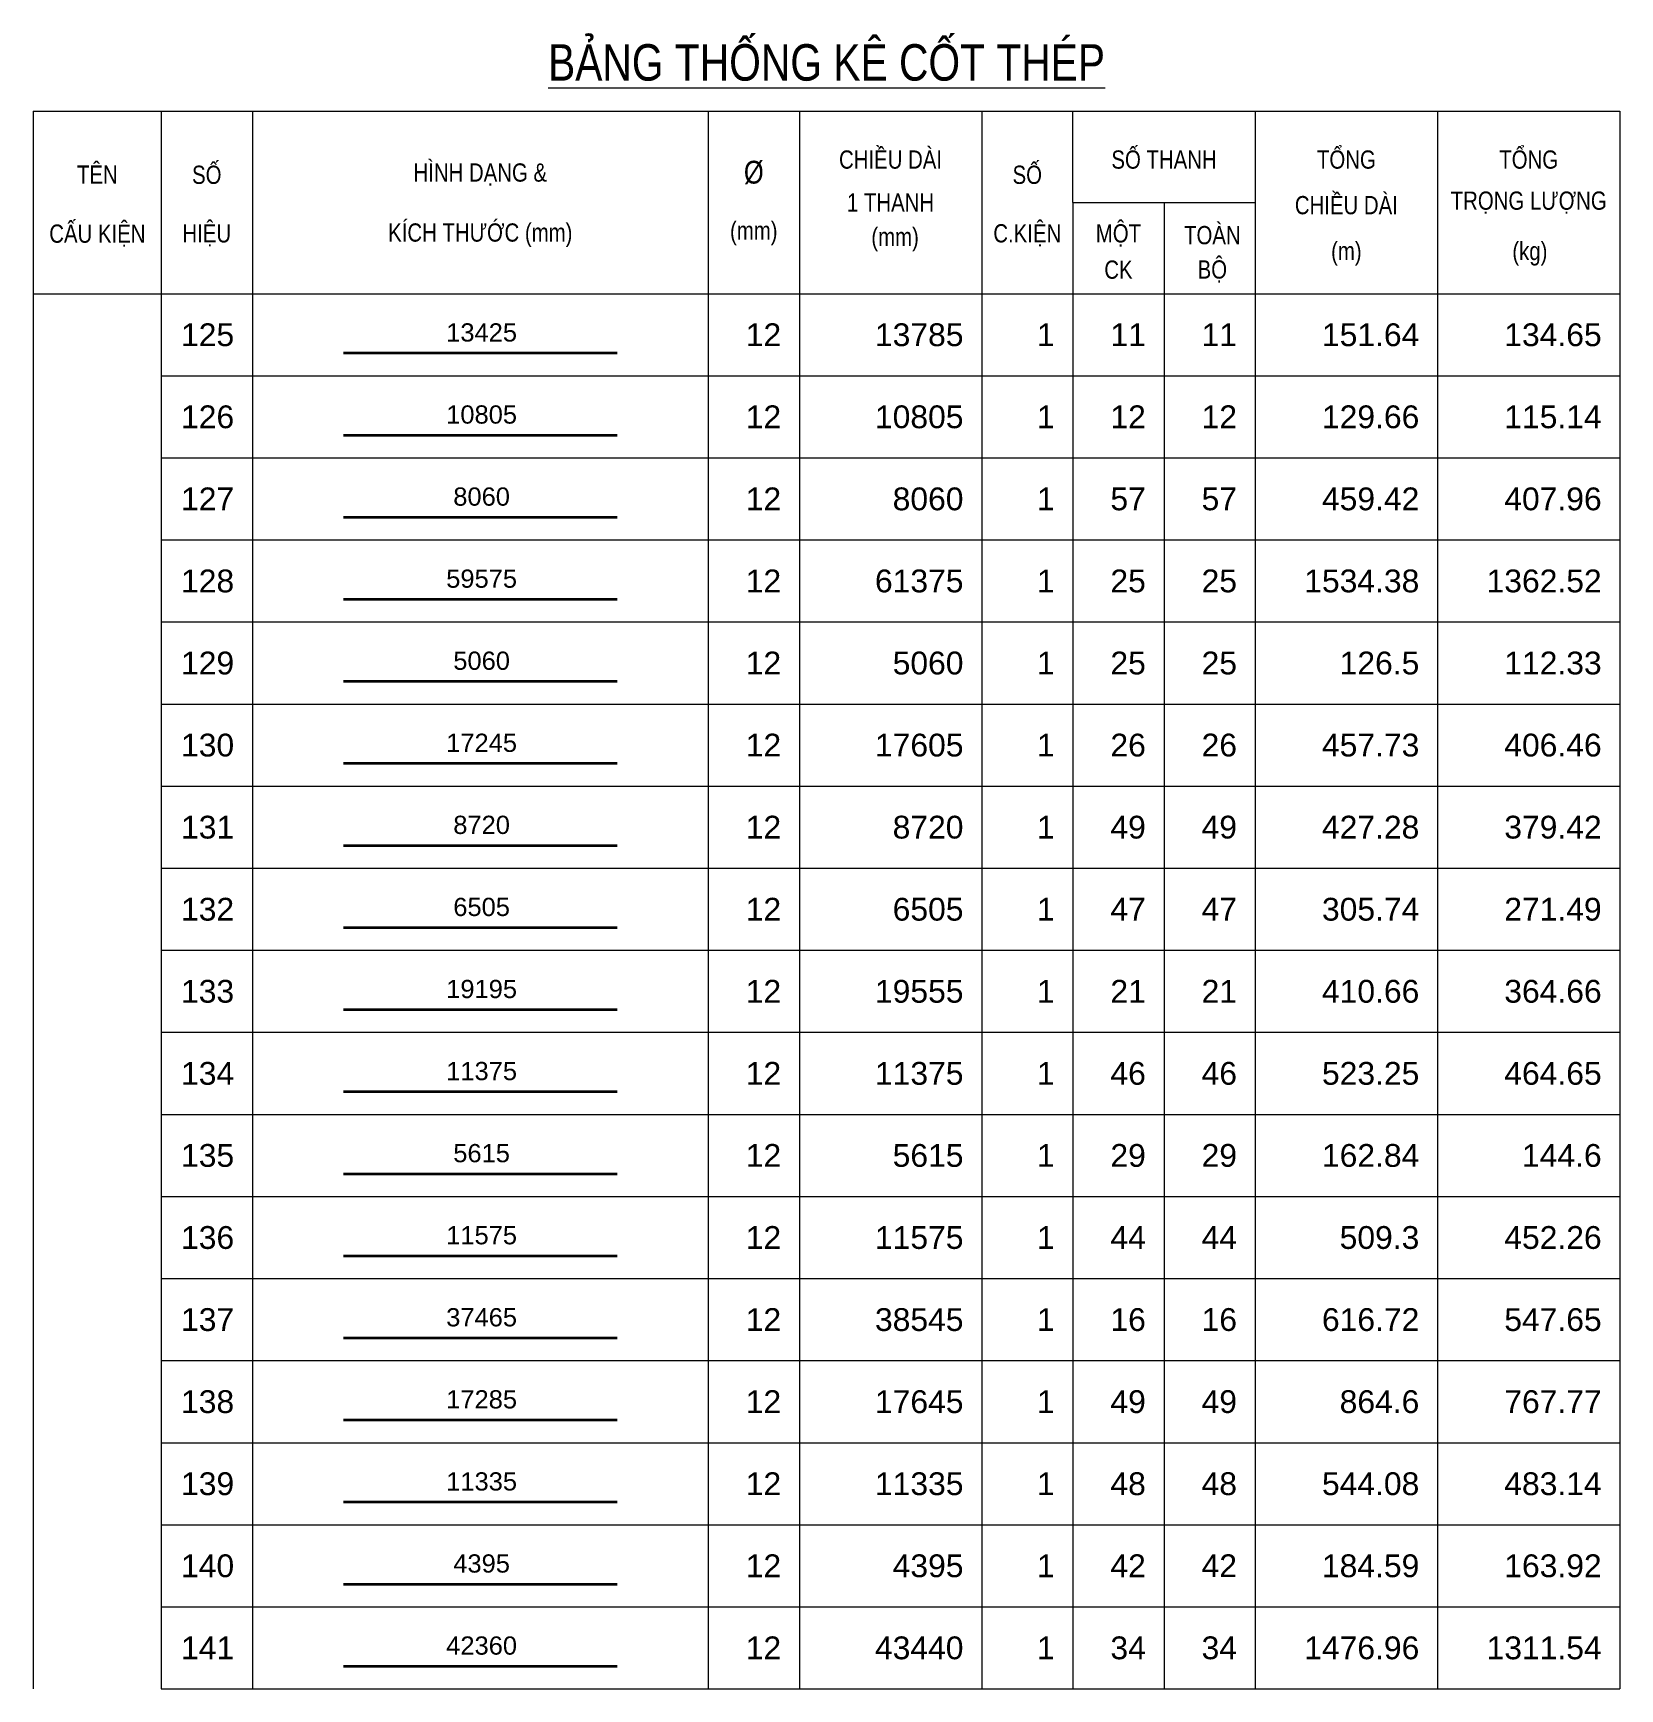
# Model space of a CAD drawing. Header units: millimetres. Extents: x 30086 to 1125792, y -12781 to 95911.
# Drawn here: x 1095159 to 1125792, y 63953 to 95911 of the extents above; entities that cross this region are included whole.
import ezdxf
from ezdxf.enums import TextEntityAlignment as Align

# ---------------------------------------------------------------- set-up
doc = ezdxf.new("R2010")
doc.units = ezdxf.units.MM
doc.header["$MEASUREMENT"] = 0
for name, color, linetype, lineweight in [('NDC_FRAME', 7, 'Continuous', 20), ('NDC_S_REBAR', 4, 'Continuous', 35), ('NDC_S_VN TEXT', 7, 'Continuous', 20), ('NDC_Table', 3, 'Continuous', 20)]:
    doc.layers.add(name, color=color, linetype=linetype, lineweight=lineweight)
doc.styles.add('ARIAL', font='arial.ttf', dxfattribs={"width": 0.8})

# ---------------------------------------------------------------- blocks, each defined once
blk = doc.blocks.new('Tieude')
at = {"layer": 'NDC_Table'}
for p, q in [((0, 2000), (0, 0)), ((0, 2000), (17405, 2000)), ((1405, 2000), (1405, 0)), ((2405, 2000), (2405, 0)), ((7405, 2000), (7405, 0)), ((8405, 2000), (8405, 0)), ((10405, 2000), (10405, 0)), ((11405, 1000), (11405, 2000)), ((13405, 2000), (13405, 0)), ((15405, 2000), (15405, 0)), ((17405, 2000), (17405, 0)), ((11405, 1000), (13405, 1000)), ((11405, 1000), (11405, 0)), ((12405, 1000), (12405, 0)), ((0, 0), (17405, 0))]:
    blk.add_line(p, q, dxfattribs=at)
at = {"layer": 'NDC_S_VN TEXT', "style": 'ARIAL', "width": 0.8}
for s, height, p in [('%%UBẢNG THỐNG KÊ CỐT THÉP', 400, (8703, 2594)), ('TÊN', 200, (705, 1333)), ('SỐ', 200, (1905, 1333)), ('HÌNH DẠNG &', 200, (4905, 1333)), ('%%C', 250, (7905, 1333)), ('CHIỀU DÀI', 200, (9405, 1500)), ('SỐ', 200, (10905, 1333)), ('SỐ THANH', 200, (12405, 1500)), ('TỔNG', 200, (14405, 1500)), ('TỔNG', 200, (16405, 1500)), ('1 THANH', 200, (9405, 1000)), ('CHIỀU DÀI', 200, (14405, 1000)), ('TRỌNG LƯỢNG', 200, (16405, 1000)), ('CẤU KIỆN', 200, (705, 667)), ('HIỆU', 200, (1905, 667)), ('KÍCH THƯỚC (mm)', 200, (4905, 667)), ('(mm)', 200, (7905, 667)), ('(mm)', 200, (9455, 599)), ('C.KIỆN', 200, (10905, 667)), ('MỘT', 200, (11905, 667)), ('TOÀN', 200, (12935, 667)), ('(m)', 200, (14405, 443)), ('(kg)', 200, (16418, 443)), ('CK', 200, (11905, 264)), ('BỘ', 200, (12935, 271))]:
    blk.add_text(s, height=height, dxfattribs=at).set_placement(p, align=Align.MIDDLE)
blk = doc.blocks.new('dang01')
at = {"layer": 'NDC_S_REBAR'}
blk.add_line((3405, -650), (6405, -650), dxfattribs=at)
at = {"layer": 'NDC_Table'}
for p, q in [((0, 0), (0, -900)), ((1405, 0), (1405, -900)), ((2405, 0), (2405, -900)), ((7405, 0), (7405, -900)), ((8405, 0), (8405, -900)), ((10405, 0), (10405, -900)), ((11405, 0), (11405, -900)), ((12405, 0), (12405, -900)), ((13405, 0), (13405, -900)), ((15405, 0), (15405, -900)), ((17405, 0), (17405, -900)), ((1405, -900), (17405, -900))]:
    blk.add_line(p, q, dxfattribs=at)
at = {"layer": 'NDC_S_VN TEXT', "style": 'ARIAL'}
for p in [(2205, -450), (8205, -450), (10205, -450), (11205, -450), (12205, -450), (13205, -450), (15205, -450), (17205, -450)]:
    blk.add_attdef('D03', text='', height=250, dxfattribs=at).set_placement(p, align=Align.MIDDLE_RIGHT)
blk.add_attdef('00000000', text='', height=200, dxfattribs=at).set_placement((4920, -425), align=Align.MIDDLE_CENTER)

msp = doc.modelspace()

# ---------------------------------------------------------------- block references
at = {"layer": 'NDC_FRAME', "xscale": 1.76, "yscale": 1.76, "zscale": 1.76}
msp.add_blockref('Tieude', (1095159, 90881.4), dxfattribs=at)
at = {"layer": 'NDC_FRAME', "ltscale": 200}
ref = msp.add_blockref('dang01', (1095159, 90881.4), dxfattribs=dict(at, xscale=1.759999999999996, yscale=1.759999999999996, zscale=1.759999999999996))
ref.add_attrib('D03', '125', dxfattribs={"layer": 'NDC_S_VN TEXT', "height": 440, "style": 'ARIAL'}).set_placement((1099040.3, 90089.4), align=Align.MIDDLE_RIGHT)
ref.add_attrib('00000000', '13425', dxfattribs={"layer": 'NDC_S_VN TEXT', "height": 352, "style": 'ARIAL'}).set_placement((1103817.5, 90133.9), align=Align.MIDDLE_CENTER)
ref.add_attrib('D03', '12', dxfattribs={"layer": 'NDC_S_VN TEXT', "height": 440, "style": 'ARIAL'}).set_placement((1109600.3, 90089.4), align=Align.MIDDLE_RIGHT)
ref.add_attrib('D03', '13785', dxfattribs={"layer": 'NDC_S_VN TEXT', "height": 440, "style": 'ARIAL'}).set_placement((1113120.3, 90089.4), align=Align.MIDDLE_RIGHT)
ref.add_attrib('D03', '1', dxfattribs={"layer": 'NDC_S_VN TEXT', "height": 440, "style": 'ARIAL'}).set_placement((1114880.3, 90089.4), align=Align.MIDDLE_RIGHT)
ref.add_attrib('D03', '11', dxfattribs={"layer": 'NDC_S_VN TEXT', "height": 440, "style": 'ARIAL'}).set_placement((1116640.3, 90089.4), align=Align.MIDDLE_RIGHT)
ref.add_attrib('D03', '11', dxfattribs={"layer": 'NDC_S_VN TEXT', "height": 440, "style": 'ARIAL'}).set_placement((1118400.3, 90090), align=Align.MIDDLE_RIGHT)
ref.add_attrib('D03', '151.64', dxfattribs={"layer": 'NDC_S_VN TEXT', "height": 440, "style": 'ARIAL'}).set_placement((1121920.3, 90089.4), align=Align.MIDDLE_RIGHT)
ref.add_attrib('D03', '134.65', dxfattribs={"layer": 'NDC_S_VN TEXT', "height": 440, "style": 'ARIAL'}).set_placement((1125440.3, 90089.4), align=Align.MIDDLE_RIGHT)
ref = msp.add_blockref('dang01', (1095159, 89297.4), dxfattribs=dict(at, xscale=1.759999999999996, yscale=1.759999999999996, zscale=1.759999999999996))
ref.add_attrib('D03', '126', dxfattribs={"layer": 'NDC_S_VN TEXT', "height": 440, "style": 'ARIAL'}).set_placement((1099040.3, 88505.4), align=Align.MIDDLE_RIGHT)
ref.add_attrib('00000000', '10805', dxfattribs={"layer": 'NDC_S_VN TEXT', "height": 352, "style": 'ARIAL'}).set_placement((1103817.5, 88549.9), align=Align.MIDDLE_CENTER)
ref.add_attrib('D03', '12', dxfattribs={"layer": 'NDC_S_VN TEXT', "height": 440, "style": 'ARIAL'}).set_placement((1109600.3, 88505.4), align=Align.MIDDLE_RIGHT)
ref.add_attrib('D03', '10805', dxfattribs={"layer": 'NDC_S_VN TEXT', "height": 440, "style": 'ARIAL'}).set_placement((1113120.3, 88505.4), align=Align.MIDDLE_RIGHT)
ref.add_attrib('D03', '1', dxfattribs={"layer": 'NDC_S_VN TEXT', "height": 440, "style": 'ARIAL'}).set_placement((1114880.3, 88505.4), align=Align.MIDDLE_RIGHT)
ref.add_attrib('D03', '12', dxfattribs={"layer": 'NDC_S_VN TEXT', "height": 440, "style": 'ARIAL'}).set_placement((1116640.3, 88505.4), align=Align.MIDDLE_RIGHT)
ref.add_attrib('D03', '12', dxfattribs={"layer": 'NDC_S_VN TEXT', "height": 440, "style": 'ARIAL'}).set_placement((1118400.3, 88506), align=Align.MIDDLE_RIGHT)
ref.add_attrib('D03', '129.66', dxfattribs={"layer": 'NDC_S_VN TEXT', "height": 440, "style": 'ARIAL'}).set_placement((1121920.3, 88505.4), align=Align.MIDDLE_RIGHT)
ref.add_attrib('D03', '115.14', dxfattribs={"layer": 'NDC_S_VN TEXT', "height": 440, "style": 'ARIAL'}).set_placement((1125440.3, 88505.4), align=Align.MIDDLE_RIGHT)
ref = msp.add_blockref('dang01', (1095159, 87713.4), dxfattribs=dict(at, xscale=1.759999999999996, yscale=1.759999999999996, zscale=1.759999999999996))
ref.add_attrib('D03', '127', dxfattribs={"layer": 'NDC_S_VN TEXT', "height": 440, "style": 'ARIAL'}).set_placement((1099040.3, 86921.4), align=Align.MIDDLE_RIGHT)
ref.add_attrib('00000000', '8060', dxfattribs={"layer": 'NDC_S_VN TEXT', "height": 352, "style": 'ARIAL'}).set_placement((1103817.5, 86965.9), align=Align.MIDDLE_CENTER)
ref.add_attrib('D03', '12', dxfattribs={"layer": 'NDC_S_VN TEXT', "height": 440, "style": 'ARIAL'}).set_placement((1109600.3, 86921.4), align=Align.MIDDLE_RIGHT)
ref.add_attrib('D03', '8060', dxfattribs={"layer": 'NDC_S_VN TEXT', "height": 440, "style": 'ARIAL'}).set_placement((1113120.3, 86921.4), align=Align.MIDDLE_RIGHT)
ref.add_attrib('D03', '1', dxfattribs={"layer": 'NDC_S_VN TEXT', "height": 440, "style": 'ARIAL'}).set_placement((1114880.3, 86921.4), align=Align.MIDDLE_RIGHT)
ref.add_attrib('D03', '57', dxfattribs={"layer": 'NDC_S_VN TEXT', "height": 440, "style": 'ARIAL'}).set_placement((1116640.3, 86921.4), align=Align.MIDDLE_RIGHT)
ref.add_attrib('D03', '57', dxfattribs={"layer": 'NDC_S_VN TEXT', "height": 440, "style": 'ARIAL'}).set_placement((1118400.3, 86922), align=Align.MIDDLE_RIGHT)
ref.add_attrib('D03', '459.42', dxfattribs={"layer": 'NDC_S_VN TEXT', "height": 440, "style": 'ARIAL'}).set_placement((1121920.3, 86921.4), align=Align.MIDDLE_RIGHT)
ref.add_attrib('D03', '407.96', dxfattribs={"layer": 'NDC_S_VN TEXT', "height": 440, "style": 'ARIAL'}).set_placement((1125440.3, 86921.4), align=Align.MIDDLE_RIGHT)
ref = msp.add_blockref('dang01', (1095159, 86129.4), dxfattribs=dict(at, xscale=1.759999999999996, yscale=1.759999999999996, zscale=1.759999999999996))
ref.add_attrib('D03', '128', dxfattribs={"layer": 'NDC_S_VN TEXT', "height": 440, "style": 'ARIAL'}).set_placement((1099040.3, 85337.4), align=Align.MIDDLE_RIGHT)
ref.add_attrib('00000000', '59575', dxfattribs={"layer": 'NDC_S_VN TEXT', "height": 352, "style": 'ARIAL'}).set_placement((1103817.5, 85381.9), align=Align.MIDDLE_CENTER)
ref.add_attrib('D03', '12', dxfattribs={"layer": 'NDC_S_VN TEXT', "height": 440, "style": 'ARIAL'}).set_placement((1109600.3, 85337.4), align=Align.MIDDLE_RIGHT)
ref.add_attrib('D03', '61375', dxfattribs={"layer": 'NDC_S_VN TEXT', "height": 440, "style": 'ARIAL'}).set_placement((1113120.3, 85337.4), align=Align.MIDDLE_RIGHT)
ref.add_attrib('D03', '1', dxfattribs={"layer": 'NDC_S_VN TEXT', "height": 440, "style": 'ARIAL'}).set_placement((1114880.3, 85337.4), align=Align.MIDDLE_RIGHT)
ref.add_attrib('D03', '25', dxfattribs={"layer": 'NDC_S_VN TEXT', "height": 440, "style": 'ARIAL'}).set_placement((1116640.3, 85337.4), align=Align.MIDDLE_RIGHT)
ref.add_attrib('D03', '25', dxfattribs={"layer": 'NDC_S_VN TEXT', "height": 440, "style": 'ARIAL'}).set_placement((1118400.3, 85338), align=Align.MIDDLE_RIGHT)
ref.add_attrib('D03', '1534.38', dxfattribs={"layer": 'NDC_S_VN TEXT', "height": 440, "style": 'ARIAL'}).set_placement((1121920.3, 85337.4), align=Align.MIDDLE_RIGHT)
ref.add_attrib('D03', '1362.52', dxfattribs={"layer": 'NDC_S_VN TEXT', "height": 440, "style": 'ARIAL'}).set_placement((1125440.3, 85337.4), align=Align.MIDDLE_RIGHT)
ref = msp.add_blockref('dang01', (1095159, 84545.4), dxfattribs=dict(at, xscale=1.759999999999996, yscale=1.759999999999996, zscale=1.759999999999996))
ref.add_attrib('D03', '129', dxfattribs={"layer": 'NDC_S_VN TEXT', "height": 440, "style": 'ARIAL'}).set_placement((1099040.3, 83753.4), align=Align.MIDDLE_RIGHT)
ref.add_attrib('00000000', '5060', dxfattribs={"layer": 'NDC_S_VN TEXT', "height": 352, "style": 'ARIAL'}).set_placement((1103817.5, 83797.9), align=Align.MIDDLE_CENTER)
ref.add_attrib('D03', '12', dxfattribs={"layer": 'NDC_S_VN TEXT', "height": 440, "style": 'ARIAL'}).set_placement((1109600.3, 83753.4), align=Align.MIDDLE_RIGHT)
ref.add_attrib('D03', '5060', dxfattribs={"layer": 'NDC_S_VN TEXT', "height": 440, "style": 'ARIAL'}).set_placement((1113120.3, 83753.4), align=Align.MIDDLE_RIGHT)
ref.add_attrib('D03', '1', dxfattribs={"layer": 'NDC_S_VN TEXT', "height": 440, "style": 'ARIAL'}).set_placement((1114880.3, 83753.4), align=Align.MIDDLE_RIGHT)
ref.add_attrib('D03', '25', dxfattribs={"layer": 'NDC_S_VN TEXT', "height": 440, "style": 'ARIAL'}).set_placement((1116640.3, 83753.4), align=Align.MIDDLE_RIGHT)
ref.add_attrib('D03', '25', dxfattribs={"layer": 'NDC_S_VN TEXT', "height": 440, "style": 'ARIAL'}).set_placement((1118400.3, 83754), align=Align.MIDDLE_RIGHT)
ref.add_attrib('D03', '126.5', dxfattribs={"layer": 'NDC_S_VN TEXT', "height": 440, "style": 'ARIAL'}).set_placement((1121920.3, 83753.4), align=Align.MIDDLE_RIGHT)
ref.add_attrib('D03', '112.33', dxfattribs={"layer": 'NDC_S_VN TEXT', "height": 440, "style": 'ARIAL'}).set_placement((1125440.3, 83753.4), align=Align.MIDDLE_RIGHT)
ref = msp.add_blockref('dang01', (1095159, 82961.4), dxfattribs=dict(at, xscale=1.759999999999996, yscale=1.759999999999996, zscale=1.759999999999996))
ref.add_attrib('D03', '130', dxfattribs={"layer": 'NDC_S_VN TEXT', "height": 440, "style": 'ARIAL'}).set_placement((1099040.3, 82169.4), align=Align.MIDDLE_RIGHT)
ref.add_attrib('00000000', '17245', dxfattribs={"layer": 'NDC_S_VN TEXT', "height": 352, "style": 'ARIAL'}).set_placement((1103817.5, 82213.9), align=Align.MIDDLE_CENTER)
ref.add_attrib('D03', '12', dxfattribs={"layer": 'NDC_S_VN TEXT', "height": 440, "style": 'ARIAL'}).set_placement((1109600.3, 82169.4), align=Align.MIDDLE_RIGHT)
ref.add_attrib('D03', '17605', dxfattribs={"layer": 'NDC_S_VN TEXT', "height": 440, "style": 'ARIAL'}).set_placement((1113120.3, 82169.4), align=Align.MIDDLE_RIGHT)
ref.add_attrib('D03', '1', dxfattribs={"layer": 'NDC_S_VN TEXT', "height": 440, "style": 'ARIAL'}).set_placement((1114880.3, 82169.4), align=Align.MIDDLE_RIGHT)
ref.add_attrib('D03', '26', dxfattribs={"layer": 'NDC_S_VN TEXT', "height": 440, "style": 'ARIAL'}).set_placement((1116640.3, 82169.4), align=Align.MIDDLE_RIGHT)
ref.add_attrib('D03', '26', dxfattribs={"layer": 'NDC_S_VN TEXT', "height": 440, "style": 'ARIAL'}).set_placement((1118400.3, 82170), align=Align.MIDDLE_RIGHT)
ref.add_attrib('D03', '457.73', dxfattribs={"layer": 'NDC_S_VN TEXT', "height": 440, "style": 'ARIAL'}).set_placement((1121920.3, 82169.4), align=Align.MIDDLE_RIGHT)
ref.add_attrib('D03', '406.46', dxfattribs={"layer": 'NDC_S_VN TEXT', "height": 440, "style": 'ARIAL'}).set_placement((1125440.3, 82169.4), align=Align.MIDDLE_RIGHT)
ref = msp.add_blockref('dang01', (1095159, 81377.4), dxfattribs=dict(at, xscale=1.759999999999996, yscale=1.759999999999996, zscale=1.759999999999996))
ref.add_attrib('D03', '131', dxfattribs={"layer": 'NDC_S_VN TEXT', "height": 440, "style": 'ARIAL'}).set_placement((1099040.3, 80585.4), align=Align.MIDDLE_RIGHT)
ref.add_attrib('00000000', '8720', dxfattribs={"layer": 'NDC_S_VN TEXT', "height": 352, "style": 'ARIAL'}).set_placement((1103817.5, 80629.9), align=Align.MIDDLE_CENTER)
ref.add_attrib('D03', '12', dxfattribs={"layer": 'NDC_S_VN TEXT', "height": 440, "style": 'ARIAL'}).set_placement((1109600.3, 80585.4), align=Align.MIDDLE_RIGHT)
ref.add_attrib('D03', '8720', dxfattribs={"layer": 'NDC_S_VN TEXT', "height": 440, "style": 'ARIAL'}).set_placement((1113120.3, 80585.4), align=Align.MIDDLE_RIGHT)
ref.add_attrib('D03', '1', dxfattribs={"layer": 'NDC_S_VN TEXT', "height": 440, "style": 'ARIAL'}).set_placement((1114880.3, 80585.4), align=Align.MIDDLE_RIGHT)
ref.add_attrib('D03', '49', dxfattribs={"layer": 'NDC_S_VN TEXT', "height": 440, "style": 'ARIAL'}).set_placement((1116640.3, 80585.4), align=Align.MIDDLE_RIGHT)
ref.add_attrib('D03', '49', dxfattribs={"layer": 'NDC_S_VN TEXT', "height": 440, "style": 'ARIAL'}).set_placement((1118400.3, 80586), align=Align.MIDDLE_RIGHT)
ref.add_attrib('D03', '427.28', dxfattribs={"layer": 'NDC_S_VN TEXT', "height": 440, "style": 'ARIAL'}).set_placement((1121920.3, 80585.4), align=Align.MIDDLE_RIGHT)
ref.add_attrib('D03', '379.42', dxfattribs={"layer": 'NDC_S_VN TEXT', "height": 440, "style": 'ARIAL'}).set_placement((1125440.3, 80585.4), align=Align.MIDDLE_RIGHT)
ref = msp.add_blockref('dang01', (1095159, 79793.4), dxfattribs=dict(at, xscale=1.759999999999996, yscale=1.759999999999996, zscale=1.759999999999996))
ref.add_attrib('D03', '132', dxfattribs={"layer": 'NDC_S_VN TEXT', "height": 440, "style": 'ARIAL'}).set_placement((1099040.3, 79001.4), align=Align.MIDDLE_RIGHT)
ref.add_attrib('00000000', '6505', dxfattribs={"layer": 'NDC_S_VN TEXT', "height": 352, "style": 'ARIAL'}).set_placement((1103817.5, 79045.9), align=Align.MIDDLE_CENTER)
ref.add_attrib('D03', '12', dxfattribs={"layer": 'NDC_S_VN TEXT', "height": 440, "style": 'ARIAL'}).set_placement((1109600.3, 79001.4), align=Align.MIDDLE_RIGHT)
ref.add_attrib('D03', '6505', dxfattribs={"layer": 'NDC_S_VN TEXT', "height": 440, "style": 'ARIAL'}).set_placement((1113120.3, 79001.4), align=Align.MIDDLE_RIGHT)
ref.add_attrib('D03', '1', dxfattribs={"layer": 'NDC_S_VN TEXT', "height": 440, "style": 'ARIAL'}).set_placement((1114880.3, 79001.4), align=Align.MIDDLE_RIGHT)
ref.add_attrib('D03', '47', dxfattribs={"layer": 'NDC_S_VN TEXT', "height": 440, "style": 'ARIAL'}).set_placement((1116640.3, 79001.4), align=Align.MIDDLE_RIGHT)
ref.add_attrib('D03', '47', dxfattribs={"layer": 'NDC_S_VN TEXT', "height": 440, "style": 'ARIAL'}).set_placement((1118400.3, 79002), align=Align.MIDDLE_RIGHT)
ref.add_attrib('D03', '305.74', dxfattribs={"layer": 'NDC_S_VN TEXT', "height": 440, "style": 'ARIAL'}).set_placement((1121920.3, 79001.4), align=Align.MIDDLE_RIGHT)
ref.add_attrib('D03', '271.49', dxfattribs={"layer": 'NDC_S_VN TEXT', "height": 440, "style": 'ARIAL'}).set_placement((1125440.3, 79001.4), align=Align.MIDDLE_RIGHT)
ref = msp.add_blockref('dang01', (1095159, 78209.4), dxfattribs=dict(at, xscale=1.759999999999996, yscale=1.759999999999996, zscale=1.759999999999996))
ref.add_attrib('D03', '133', dxfattribs={"layer": 'NDC_S_VN TEXT', "height": 440, "style": 'ARIAL'}).set_placement((1099040.3, 77417.4), align=Align.MIDDLE_RIGHT)
ref.add_attrib('00000000', '19195', dxfattribs={"layer": 'NDC_S_VN TEXT', "height": 352, "style": 'ARIAL'}).set_placement((1103817.5, 77461.9), align=Align.MIDDLE_CENTER)
ref.add_attrib('D03', '12', dxfattribs={"layer": 'NDC_S_VN TEXT', "height": 440, "style": 'ARIAL'}).set_placement((1109600.3, 77417.4), align=Align.MIDDLE_RIGHT)
ref.add_attrib('D03', '19555', dxfattribs={"layer": 'NDC_S_VN TEXT', "height": 440, "style": 'ARIAL'}).set_placement((1113120.3, 77417.4), align=Align.MIDDLE_RIGHT)
ref.add_attrib('D03', '1', dxfattribs={"layer": 'NDC_S_VN TEXT', "height": 440, "style": 'ARIAL'}).set_placement((1114880.3, 77417.4), align=Align.MIDDLE_RIGHT)
ref.add_attrib('D03', '21', dxfattribs={"layer": 'NDC_S_VN TEXT', "height": 440, "style": 'ARIAL'}).set_placement((1116640.3, 77417.4), align=Align.MIDDLE_RIGHT)
ref.add_attrib('D03', '21', dxfattribs={"layer": 'NDC_S_VN TEXT', "height": 440, "style": 'ARIAL'}).set_placement((1118400.3, 77418), align=Align.MIDDLE_RIGHT)
ref.add_attrib('D03', '410.66', dxfattribs={"layer": 'NDC_S_VN TEXT', "height": 440, "style": 'ARIAL'}).set_placement((1121920.3, 77417.4), align=Align.MIDDLE_RIGHT)
ref.add_attrib('D03', '364.66', dxfattribs={"layer": 'NDC_S_VN TEXT', "height": 440, "style": 'ARIAL'}).set_placement((1125440.3, 77417.4), align=Align.MIDDLE_RIGHT)
ref = msp.add_blockref('dang01', (1095159, 76625.4), dxfattribs=dict(at, xscale=1.759999999999996, yscale=1.759999999999996, zscale=1.759999999999996))
ref.add_attrib('D03', '134', dxfattribs={"layer": 'NDC_S_VN TEXT', "height": 440, "style": 'ARIAL'}).set_placement((1099040.3, 75833.4), align=Align.MIDDLE_RIGHT)
ref.add_attrib('00000000', '11375', dxfattribs={"layer": 'NDC_S_VN TEXT', "height": 352, "style": 'ARIAL'}).set_placement((1103817.5, 75877.9), align=Align.MIDDLE_CENTER)
ref.add_attrib('D03', '12', dxfattribs={"layer": 'NDC_S_VN TEXT', "height": 440, "style": 'ARIAL'}).set_placement((1109600.3, 75833.4), align=Align.MIDDLE_RIGHT)
ref.add_attrib('D03', '11375', dxfattribs={"layer": 'NDC_S_VN TEXT', "height": 440, "style": 'ARIAL'}).set_placement((1113120.3, 75833.4), align=Align.MIDDLE_RIGHT)
ref.add_attrib('D03', '1', dxfattribs={"layer": 'NDC_S_VN TEXT', "height": 440, "style": 'ARIAL'}).set_placement((1114880.3, 75833.4), align=Align.MIDDLE_RIGHT)
ref.add_attrib('D03', '46', dxfattribs={"layer": 'NDC_S_VN TEXT', "height": 440, "style": 'ARIAL'}).set_placement((1116640.3, 75833.4), align=Align.MIDDLE_RIGHT)
ref.add_attrib('D03', '46', dxfattribs={"layer": 'NDC_S_VN TEXT', "height": 440, "style": 'ARIAL'}).set_placement((1118400.3, 75834), align=Align.MIDDLE_RIGHT)
ref.add_attrib('D03', '523.25', dxfattribs={"layer": 'NDC_S_VN TEXT', "height": 440, "style": 'ARIAL'}).set_placement((1121920.3, 75833.4), align=Align.MIDDLE_RIGHT)
ref.add_attrib('D03', '464.65', dxfattribs={"layer": 'NDC_S_VN TEXT', "height": 440, "style": 'ARIAL'}).set_placement((1125440.3, 75833.4), align=Align.MIDDLE_RIGHT)
ref = msp.add_blockref('dang01', (1095159, 75041.4), dxfattribs=dict(at, xscale=1.759999999999996, yscale=1.759999999999996, zscale=1.759999999999996))
ref.add_attrib('D03', '135', dxfattribs={"layer": 'NDC_S_VN TEXT', "height": 440, "style": 'ARIAL'}).set_placement((1099040.3, 74249.4), align=Align.MIDDLE_RIGHT)
ref.add_attrib('00000000', '5615', dxfattribs={"layer": 'NDC_S_VN TEXT', "height": 352, "style": 'ARIAL'}).set_placement((1103817.5, 74293.9), align=Align.MIDDLE_CENTER)
ref.add_attrib('D03', '12', dxfattribs={"layer": 'NDC_S_VN TEXT', "height": 440, "style": 'ARIAL'}).set_placement((1109600.3, 74249.4), align=Align.MIDDLE_RIGHT)
ref.add_attrib('D03', '5615', dxfattribs={"layer": 'NDC_S_VN TEXT', "height": 440, "style": 'ARIAL'}).set_placement((1113120.3, 74249.4), align=Align.MIDDLE_RIGHT)
ref.add_attrib('D03', '1', dxfattribs={"layer": 'NDC_S_VN TEXT', "height": 440, "style": 'ARIAL'}).set_placement((1114880.3, 74249.4), align=Align.MIDDLE_RIGHT)
ref.add_attrib('D03', '29', dxfattribs={"layer": 'NDC_S_VN TEXT', "height": 440, "style": 'ARIAL'}).set_placement((1116640.3, 74249.4), align=Align.MIDDLE_RIGHT)
ref.add_attrib('D03', '29', dxfattribs={"layer": 'NDC_S_VN TEXT', "height": 440, "style": 'ARIAL'}).set_placement((1118400.3, 74250), align=Align.MIDDLE_RIGHT)
ref.add_attrib('D03', '162.84', dxfattribs={"layer": 'NDC_S_VN TEXT', "height": 440, "style": 'ARIAL'}).set_placement((1121920.3, 74249.4), align=Align.MIDDLE_RIGHT)
ref.add_attrib('D03', '144.6', dxfattribs={"layer": 'NDC_S_VN TEXT', "height": 440, "style": 'ARIAL'}).set_placement((1125440.3, 74249.4), align=Align.MIDDLE_RIGHT)
ref = msp.add_blockref('dang01', (1095159, 73457.4), dxfattribs=dict(at, xscale=1.759999999999996, yscale=1.759999999999996, zscale=1.759999999999996))
ref.add_attrib('D03', '136', dxfattribs={"layer": 'NDC_S_VN TEXT', "height": 440, "style": 'ARIAL'}).set_placement((1099040.3, 72665.4), align=Align.MIDDLE_RIGHT)
ref.add_attrib('00000000', '11575', dxfattribs={"layer": 'NDC_S_VN TEXT', "height": 352, "style": 'ARIAL'}).set_placement((1103817.5, 72709.9), align=Align.MIDDLE_CENTER)
ref.add_attrib('D03', '12', dxfattribs={"layer": 'NDC_S_VN TEXT', "height": 440, "style": 'ARIAL'}).set_placement((1109600.3, 72665.4), align=Align.MIDDLE_RIGHT)
ref.add_attrib('D03', '11575', dxfattribs={"layer": 'NDC_S_VN TEXT', "height": 440, "style": 'ARIAL'}).set_placement((1113120.3, 72665.4), align=Align.MIDDLE_RIGHT)
ref.add_attrib('D03', '1', dxfattribs={"layer": 'NDC_S_VN TEXT', "height": 440, "style": 'ARIAL'}).set_placement((1114880.3, 72665.4), align=Align.MIDDLE_RIGHT)
ref.add_attrib('D03', '44', dxfattribs={"layer": 'NDC_S_VN TEXT', "height": 440, "style": 'ARIAL'}).set_placement((1116640.3, 72665.4), align=Align.MIDDLE_RIGHT)
ref.add_attrib('D03', '44', dxfattribs={"layer": 'NDC_S_VN TEXT', "height": 440, "style": 'ARIAL'}).set_placement((1118400.3, 72666), align=Align.MIDDLE_RIGHT)
ref.add_attrib('D03', '509.3', dxfattribs={"layer": 'NDC_S_VN TEXT', "height": 440, "style": 'ARIAL'}).set_placement((1121920.3, 72665.4), align=Align.MIDDLE_RIGHT)
ref.add_attrib('D03', '452.26', dxfattribs={"layer": 'NDC_S_VN TEXT', "height": 440, "style": 'ARIAL'}).set_placement((1125440.3, 72665.4), align=Align.MIDDLE_RIGHT)
ref = msp.add_blockref('dang01', (1095159, 71873.4), dxfattribs=dict(at, xscale=1.759999999999996, yscale=1.759999999999996, zscale=1.759999999999996))
ref.add_attrib('D03', '137', dxfattribs={"layer": 'NDC_S_VN TEXT', "height": 440, "style": 'ARIAL'}).set_placement((1099040.3, 71081.4), align=Align.MIDDLE_RIGHT)
ref.add_attrib('00000000', '37465', dxfattribs={"layer": 'NDC_S_VN TEXT', "height": 352, "style": 'ARIAL'}).set_placement((1103817.5, 71125.9), align=Align.MIDDLE_CENTER)
ref.add_attrib('D03', '12', dxfattribs={"layer": 'NDC_S_VN TEXT', "height": 440, "style": 'ARIAL'}).set_placement((1109600.3, 71081.4), align=Align.MIDDLE_RIGHT)
ref.add_attrib('D03', '38545', dxfattribs={"layer": 'NDC_S_VN TEXT', "height": 440, "style": 'ARIAL'}).set_placement((1113120.3, 71081.4), align=Align.MIDDLE_RIGHT)
ref.add_attrib('D03', '1', dxfattribs={"layer": 'NDC_S_VN TEXT', "height": 440, "style": 'ARIAL'}).set_placement((1114880.3, 71081.4), align=Align.MIDDLE_RIGHT)
ref.add_attrib('D03', '16', dxfattribs={"layer": 'NDC_S_VN TEXT', "height": 440, "style": 'ARIAL'}).set_placement((1116640.3, 71081.4), align=Align.MIDDLE_RIGHT)
ref.add_attrib('D03', '16', dxfattribs={"layer": 'NDC_S_VN TEXT', "height": 440, "style": 'ARIAL'}).set_placement((1118400.3, 71082), align=Align.MIDDLE_RIGHT)
ref.add_attrib('D03', '616.72', dxfattribs={"layer": 'NDC_S_VN TEXT', "height": 440, "style": 'ARIAL'}).set_placement((1121920.3, 71081.4), align=Align.MIDDLE_RIGHT)
ref.add_attrib('D03', '547.65', dxfattribs={"layer": 'NDC_S_VN TEXT', "height": 440, "style": 'ARIAL'}).set_placement((1125440.3, 71081.4), align=Align.MIDDLE_RIGHT)
ref = msp.add_blockref('dang01', (1095159, 70289.4), dxfattribs=dict(at, xscale=1.759999999999996, yscale=1.759999999999996, zscale=1.759999999999996))
ref.add_attrib('D03', '138', dxfattribs={"layer": 'NDC_S_VN TEXT', "height": 440, "style": 'ARIAL'}).set_placement((1099040.3, 69497.4), align=Align.MIDDLE_RIGHT)
ref.add_attrib('00000000', '17285', dxfattribs={"layer": 'NDC_S_VN TEXT', "height": 352, "style": 'ARIAL'}).set_placement((1103817.5, 69541.9), align=Align.MIDDLE_CENTER)
ref.add_attrib('D03', '12', dxfattribs={"layer": 'NDC_S_VN TEXT', "height": 440, "style": 'ARIAL'}).set_placement((1109600.3, 69497.4), align=Align.MIDDLE_RIGHT)
ref.add_attrib('D03', '17645', dxfattribs={"layer": 'NDC_S_VN TEXT', "height": 440, "style": 'ARIAL'}).set_placement((1113120.3, 69497.4), align=Align.MIDDLE_RIGHT)
ref.add_attrib('D03', '1', dxfattribs={"layer": 'NDC_S_VN TEXT', "height": 440, "style": 'ARIAL'}).set_placement((1114880.3, 69497.4), align=Align.MIDDLE_RIGHT)
ref.add_attrib('D03', '49', dxfattribs={"layer": 'NDC_S_VN TEXT', "height": 440, "style": 'ARIAL'}).set_placement((1116640.3, 69497.4), align=Align.MIDDLE_RIGHT)
ref.add_attrib('D03', '49', dxfattribs={"layer": 'NDC_S_VN TEXT', "height": 440, "style": 'ARIAL'}).set_placement((1118400.3, 69498), align=Align.MIDDLE_RIGHT)
ref.add_attrib('D03', '864.6', dxfattribs={"layer": 'NDC_S_VN TEXT', "height": 440, "style": 'ARIAL'}).set_placement((1121920.3, 69497.4), align=Align.MIDDLE_RIGHT)
ref.add_attrib('D03', '767.77', dxfattribs={"layer": 'NDC_S_VN TEXT', "height": 440, "style": 'ARIAL'}).set_placement((1125440.3, 69497.4), align=Align.MIDDLE_RIGHT)
ref = msp.add_blockref('dang01', (1095159, 68705.4), dxfattribs=dict(at, xscale=1.759999999999996, yscale=1.759999999999996, zscale=1.759999999999996))
ref.add_attrib('D03', '139', dxfattribs={"layer": 'NDC_S_VN TEXT', "height": 440, "style": 'ARIAL'}).set_placement((1099040.3, 67913.4), align=Align.MIDDLE_RIGHT)
ref.add_attrib('00000000', '11335', dxfattribs={"layer": 'NDC_S_VN TEXT', "height": 352, "style": 'ARIAL'}).set_placement((1103817.5, 67957.9), align=Align.MIDDLE_CENTER)
ref.add_attrib('D03', '12', dxfattribs={"layer": 'NDC_S_VN TEXT', "height": 440, "style": 'ARIAL'}).set_placement((1109600.3, 67913.4), align=Align.MIDDLE_RIGHT)
ref.add_attrib('D03', '11335', dxfattribs={"layer": 'NDC_S_VN TEXT', "height": 440, "style": 'ARIAL'}).set_placement((1113120.3, 67913.4), align=Align.MIDDLE_RIGHT)
ref.add_attrib('D03', '1', dxfattribs={"layer": 'NDC_S_VN TEXT', "height": 440, "style": 'ARIAL'}).set_placement((1114880.3, 67913.4), align=Align.MIDDLE_RIGHT)
ref.add_attrib('D03', '48', dxfattribs={"layer": 'NDC_S_VN TEXT', "height": 440, "style": 'ARIAL'}).set_placement((1116640.3, 67913.4), align=Align.MIDDLE_RIGHT)
ref.add_attrib('D03', '48', dxfattribs={"layer": 'NDC_S_VN TEXT', "height": 440, "style": 'ARIAL'}).set_placement((1118400.3, 67914), align=Align.MIDDLE_RIGHT)
ref.add_attrib('D03', '544.08', dxfattribs={"layer": 'NDC_S_VN TEXT', "height": 440, "style": 'ARIAL'}).set_placement((1121920.3, 67913.4), align=Align.MIDDLE_RIGHT)
ref.add_attrib('D03', '483.14', dxfattribs={"layer": 'NDC_S_VN TEXT', "height": 440, "style": 'ARIAL'}).set_placement((1125440.3, 67913.4), align=Align.MIDDLE_RIGHT)
ref = msp.add_blockref('dang01', (1095159, 67121.4), dxfattribs=dict(at, xscale=1.759999999999996, yscale=1.759999999999996, zscale=1.759999999999996))
ref.add_attrib('D03', '140', dxfattribs={"layer": 'NDC_S_VN TEXT', "height": 440, "style": 'ARIAL'}).set_placement((1099040.3, 66329.4), align=Align.MIDDLE_RIGHT)
ref.add_attrib('00000000', '4395', dxfattribs={"layer": 'NDC_S_VN TEXT', "height": 352, "style": 'ARIAL'}).set_placement((1103817.5, 66373.9), align=Align.MIDDLE_CENTER)
ref.add_attrib('D03', '12', dxfattribs={"layer": 'NDC_S_VN TEXT', "height": 440, "style": 'ARIAL'}).set_placement((1109600.3, 66329.4), align=Align.MIDDLE_RIGHT)
ref.add_attrib('D03', '4395', dxfattribs={"layer": 'NDC_S_VN TEXT', "height": 440, "style": 'ARIAL'}).set_placement((1113120.3, 66329.4), align=Align.MIDDLE_RIGHT)
ref.add_attrib('D03', '1', dxfattribs={"layer": 'NDC_S_VN TEXT', "height": 440, "style": 'ARIAL'}).set_placement((1114880.3, 66329.4), align=Align.MIDDLE_RIGHT)
ref.add_attrib('D03', '42', dxfattribs={"layer": 'NDC_S_VN TEXT', "height": 440, "style": 'ARIAL'}).set_placement((1116640.3, 66329.4), align=Align.MIDDLE_RIGHT)
ref.add_attrib('D03', '42', dxfattribs={"layer": 'NDC_S_VN TEXT', "height": 440, "style": 'ARIAL'}).set_placement((1118400.3, 66330), align=Align.MIDDLE_RIGHT)
ref.add_attrib('D03', '184.59', dxfattribs={"layer": 'NDC_S_VN TEXT', "height": 440, "style": 'ARIAL'}).set_placement((1121920.3, 66329.4), align=Align.MIDDLE_RIGHT)
ref.add_attrib('D03', '163.92', dxfattribs={"layer": 'NDC_S_VN TEXT', "height": 440, "style": 'ARIAL'}).set_placement((1125440.3, 66329.4), align=Align.MIDDLE_RIGHT)
ref = msp.add_blockref('dang01', (1095159, 65537.4), dxfattribs=dict(at, xscale=1.759999999999996, yscale=1.759999999999996, zscale=1.759999999999996))
ref.add_attrib('D03', '141', dxfattribs={"layer": 'NDC_S_VN TEXT', "height": 440, "style": 'ARIAL'}).set_placement((1099040.3, 64745.4), align=Align.MIDDLE_RIGHT)
ref.add_attrib('00000000', '42360', dxfattribs={"layer": 'NDC_S_VN TEXT', "height": 352, "style": 'ARIAL'}).set_placement((1103817.5, 64789.9), align=Align.MIDDLE_CENTER)
ref.add_attrib('D03', '12', dxfattribs={"layer": 'NDC_S_VN TEXT', "height": 440, "style": 'ARIAL'}).set_placement((1109600.3, 64745.4), align=Align.MIDDLE_RIGHT)
ref.add_attrib('D03', '43440', dxfattribs={"layer": 'NDC_S_VN TEXT', "height": 440, "style": 'ARIAL'}).set_placement((1113120.3, 64745.4), align=Align.MIDDLE_RIGHT)
ref.add_attrib('D03', '1', dxfattribs={"layer": 'NDC_S_VN TEXT', "height": 440, "style": 'ARIAL'}).set_placement((1114880.3, 64745.4), align=Align.MIDDLE_RIGHT)
ref.add_attrib('D03', '34', dxfattribs={"layer": 'NDC_S_VN TEXT', "height": 440, "style": 'ARIAL'}).set_placement((1116640.3, 64745.4), align=Align.MIDDLE_RIGHT)
ref.add_attrib('D03', '34', dxfattribs={"layer": 'NDC_S_VN TEXT', "height": 440, "style": 'ARIAL'}).set_placement((1118400.3, 64746), align=Align.MIDDLE_RIGHT)
ref.add_attrib('D03', '1476.96', dxfattribs={"layer": 'NDC_S_VN TEXT', "height": 440, "style": 'ARIAL'}).set_placement((1121920.3, 64745.4), align=Align.MIDDLE_RIGHT)
ref.add_attrib('D03', '1311.54', dxfattribs={"layer": 'NDC_S_VN TEXT', "height": 440, "style": 'ARIAL'}).set_placement((1125440.3, 64745.4), align=Align.MIDDLE_RIGHT)

doc.saveas('drawing.dxf')
